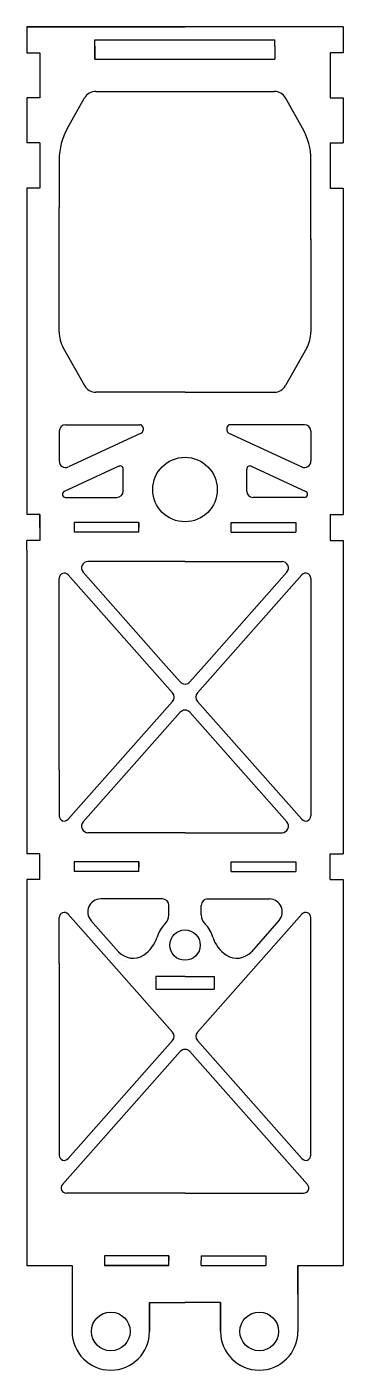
# Model space of a CAD drawing. Header units: millimetres. Extents: x 2392 to 2441, y 1154 to 1362.
import ezdxf

# ---------------------------------------------------------------- set-up
doc = ezdxf.new("R2010")
doc.units = ezdxf.units.MM
doc.layers.add('2mm碳板', color=1, linetype='Continuous')

msp = doc.modelspace()

# ---------------------------------------------------------------- linework, layer by layer
at = {"layer": '2mm碳板'}
for p, q in [((2391.53, 1362.44), (2391.53, 1358.44)), ((2391.53, 1362.44), (2391.53, 1358.44)), ((2440.53, 1362.44), (2391.53, 1362.44)), ((2391.53, 1362.44), (2416.03, 1362.44)), ((2440.53, 1362.44), (2440.53, 1358.44)), ((2402.06, 1359.44), (2402.06, 1360.44)), ((2402.06, 1360.44), (2429.94, 1360.44)), ((2429.94, 1359.44), (2429.94, 1360.44)), ((2391.53, 1358.44), (2393.03, 1358.44)), ((2391.53, 1358.44), (2393.53, 1358.44)), ((2393.53, 1358.44), (2393.53, 1351.44)), ((2393.53, 1358.44), (2393.53, 1351.44)), ((2402.06, 1359.44), (2402.06, 1357.44)), ((2402.06, 1357.44), (2402.06, 1359.44)), ((2429.94, 1359.44), (2429.94, 1357.44)), ((2440.53, 1358.44), (2438.53, 1358.44)), ((2438.53, 1358.44), (2438.53, 1351.44)), ((2402.06, 1357.44), (2429.94, 1357.44)), ((2402.2, 1352.44), (2416.03, 1352.44)), ((2416.03, 1352.44), (2429.86, 1352.44)), ((2393.53, 1351.44), (2391.53, 1351.44)), ((2391.53, 1351.44), (2391.53, 1349.94)), ((2391.53, 1349.94), (2391.53, 1344.44)), ((2397.81, 1346.72), (2400.45, 1351.42)), ((2434.24, 1346.72), (2431.6, 1351.42)), ((2438.53, 1351.44), (2440.53, 1351.44)), ((2440.53, 1351.44), (2440.53, 1344.44)), ((2393.53, 1344.44), (2391.53, 1344.44)), ((2393.53, 1344.44), (2393.53, 1337.44)), ((2438.53, 1344.44), (2440.53, 1344.44)), ((2438.53, 1344.44), (2438.53, 1337.44)), ((2396.53, 1341.82), (2396.53, 1334.44)), ((2435.53, 1329.44), (2435.53, 1341.82)), ((2391.53, 1337.44), (2391.53, 1288.34)), ((2393.53, 1337.44), (2391.53, 1337.44)), ((2438.53, 1337.44), (2440.53, 1337.44)), ((2440.53, 1337.44), (2440.53, 1286.84)), ((2396.53, 1329.56), (2396.53, 1334.44)), ((2435.53, 1329.56), (2435.53, 1334.44)), ((2396.53, 1315.12), (2396.53, 1329.56)), ((2435.53, 1329.56), (2435.53, 1315.12)), ((2397.17, 1312.67), (2400.45, 1306.83)), ((2434.88, 1312.67), (2431.6, 1306.83)), ((2416.03, 1305.81), (2402.2, 1305.81)), ((2416.03, 1305.81), (2429.86, 1305.81)), ((2396.53, 1299.76), (2396.53, 1295.14)), ((2397.53, 1300.76), (2409.03, 1300.76)), ((2409.24, 1299.45), (2397.95, 1294.24)), ((2409.53, 1300.26), (2409.53, 1299.9)), ((2422.53, 1300.26), (2422.53, 1299.9)), ((2422.82, 1299.45), (2434.11, 1294.24)), ((2434.53, 1300.76), (2423.03, 1300.76)), ((2435.53, 1299.76), (2435.53, 1295.14)), ((2405.75, 1294.33), (2397.32, 1290.43)), ((2406.46, 1290.48), (2406.46, 1293.87)), ((2425.59, 1290.48), (2425.59, 1293.87)), ((2426.3, 1294.33), (2434.74, 1290.43)), ((2397.53, 1289.48), (2405.46, 1289.48)), ((2434.53, 1289.48), (2426.59, 1289.48)), ((2391.53, 1288.34), (2391.53, 1286.84)), ((2393.53, 1286.84), (2391.53, 1286.84)), ((2393.53, 1286.84), (2393.53, 1282.84)), ((2393.53, 1284.84), (2393.53, 1286.84)), ((2398.87, 1285.59), (2398.87, 1284.09)), ((2408.87, 1285.59), (2398.87, 1285.59)), ((2408.87, 1284.84), (2408.87, 1285.59)), ((2408.87, 1284.84), (2408.87, 1285.59)), ((2408.87, 1285.59), (2408.87, 1284.84)), ((2408.87, 1284.09), (2408.87, 1284.84)), ((2423.18, 1284.84), (2423.18, 1285.59)), ((2423.18, 1284.84), (2423.18, 1285.59)), ((2423.18, 1285.59), (2433.18, 1285.59)), ((2423.18, 1284.09), (2423.18, 1284.84)), ((2433.18, 1285.59), (2433.18, 1284.09)), ((2438.53, 1286.84), (2438.53, 1282.84)), ((2438.53, 1286.84), (2440.53, 1286.84)), ((2393.53, 1282.84), (2391.53, 1282.84)), ((2391.53, 1281.34), (2391.53, 1282.84)), ((2408.87, 1284.09), (2398.87, 1284.09)), ((2423.18, 1284.09), (2433.18, 1284.09)), ((2438.53, 1282.84), (2440.53, 1282.84)), ((2440.53, 1282.84), (2440.53, 1239.69)), ((2391.53, 1281.34), (2391.53, 1251.47)), ((2416.03, 1279.56), (2400.98, 1279.56)), ((2416.03, 1279.56), (2431.07, 1279.56)), ((2396.53, 1247.24), (2396.53, 1276.96)), ((2397.93, 1277.49), (2414.1, 1259.2)), ((2400.24, 1277.9), (2412.28, 1264.28)), ((2434.13, 1277.49), (2417.95, 1259.2)), ((2431.82, 1277.9), (2419.77, 1264.28)), ((2435.53, 1276.96), (2435.53, 1240.12)), ((2412.28, 1264.28), (2413.13, 1263.33)), ((2419.77, 1264.28), (2418.93, 1263.33)), ((2413.13, 1263.33), (2415.28, 1260.9)), ((2416.77, 1260.9), (2418.93, 1263.33)), ((2414.1, 1257.88), (2397.93, 1239.59)), ((2417.95, 1257.88), (2434.13, 1239.59)), ((2415.28, 1256.18), (2400.24, 1239.18)), ((2416.77, 1256.18), (2431.82, 1239.18)), ((2391.53, 1251.47), (2391.53, 1234.24)), ((2396.53, 1247.24), (2396.53, 1240.12)), ((2440.53, 1239.69), (2440.53, 1234.24)), ((2416.03, 1237.52), (2400.98, 1237.52)), ((2416.03, 1237.52), (2431.07, 1237.52)), ((2393.53, 1234.24), (2391.53, 1234.24)), ((2393.53, 1230.24), (2393.53, 1234.24)), ((2398.87, 1232.99), (2398.87, 1231.49)), ((2408.87, 1232.99), (2398.87, 1232.99)), ((2408.87, 1232.24), (2408.87, 1232.99)), ((2408.87, 1232.24), (2408.87, 1232.99)), ((2408.87, 1232.99), (2408.87, 1232.24)), ((2423.18, 1232.24), (2423.18, 1232.99)), ((2423.18, 1232.24), (2423.18, 1232.99)), ((2423.18, 1232.99), (2433.18, 1232.99)), ((2433.18, 1232.99), (2433.18, 1231.49)), ((2438.53, 1230.24), (2438.53, 1234.24)), ((2438.53, 1234.24), (2440.53, 1234.24)), ((2408.87, 1231.49), (2398.87, 1231.49)), ((2408.87, 1231.49), (2408.87, 1232.24)), ((2423.18, 1231.49), (2423.18, 1232.24)), ((2423.18, 1231.49), (2433.18, 1231.49)), ((2391.53, 1230.24), (2391.53, 1204.44)), ((2393.53, 1230.24), (2391.53, 1230.24)), ((2438.53, 1230.24), (2440.53, 1230.24)), ((2440.53, 1230.24), (2440.53, 1204.44)), ((2412.53, 1227.24), (2402.96, 1227.24)), ((2419.53, 1227.24), (2429.1, 1227.24)), ((2397.93, 1224.89), (2414.1, 1206.6)), ((2413.53, 1224.78), (2413.53, 1226.24)), ((2434.13, 1224.89), (2417.95, 1206.6)), ((2418.53, 1224.78), (2418.53, 1226.24)), ((2396.53, 1217.24), (2396.53, 1224.36)), ((2401.46, 1223.91), (2405.74, 1219.07)), ((2430.59, 1223.91), (2426.31, 1219.07)), ((2435.53, 1187.52), (2435.53, 1224.36)), ((2396.53, 1217.24), (2396.53, 1187.52)), ((2406.9, 1217.74), (2406.92, 1217.74)), ((2416.03, 1215.24), (2411.53, 1215.24)), ((2411.53, 1215.24), (2411.53, 1213.24)), ((2416.03, 1215.24), (2420.53, 1215.24)), ((2420.53, 1215.24), (2420.53, 1213.24)), ((2411.53, 1213.24), (2420.53, 1213.24)), ((2391.53, 1204.44), (2391.53, 1170.44)), ((2414.1, 1205.28), (2397.93, 1186.99)), ((2417.95, 1205.28), (2434.13, 1186.99)), ((2440.53, 1204.44), (2440.53, 1170.44)), ((2415.28, 1203.58), (2397.04, 1182.97)), ((2416.77, 1203.58), (2435.01, 1182.97)), ((2416.03, 1181.64), (2397.64, 1181.64)), ((2416.03, 1181.64), (2434.41, 1181.64)), ((2391.53, 1170.44), (2398.53, 1170.44)), ((2398.53, 1170.44), (2398.53, 1160.2)), ((2403.53, 1171.94), (2403.53, 1170.44)), ((2413.53, 1171.94), (2403.53, 1171.94)), ((2413.53, 1170.44), (2403.53, 1170.44)), ((2403.53, 1170.44), (2413.53, 1170.44)), ((2413.53, 1171.19), (2413.53, 1171.94)), ((2413.53, 1171.19), (2413.53, 1171.94)), ((2413.53, 1171.94), (2413.53, 1171.19)), ((2413.53, 1170.44), (2413.53, 1171.19)), ((2418.53, 1171.94), (2428.53, 1171.94)), ((2418.53, 1171.94), (2418.53, 1171.19)), ((2418.53, 1170.44), (2418.53, 1171.19)), ((2418.53, 1170.44), (2428.53, 1170.44)), ((2418.53, 1170.44), (2428.53, 1170.44)), ((2428.53, 1171.94), (2428.53, 1170.44)), ((2433.53, 1170.44), (2440.53, 1170.44)), ((2433.53, 1165.96), (2433.53, 1170.44)), ((2433.53, 1170.44), (2433.53, 1160.2)), ((2410.53, 1164.68), (2410.53, 1160.2)), ((2410.53, 1160.2), (2410.53, 1164.68)), ((2410.53, 1164.68), (2416.03, 1164.68)), ((2421.53, 1164.68), (2416.03, 1164.68)), ((2421.53, 1164.68), (2421.53, 1160.2)), ((2421.53, 1160.2), (2421.53, 1164.68))]:
    msp.add_line(p, q, dxfattribs=at)
for centre, radius in [((2416.03, 1290.71), 5), ((2416.03, 1220.09), 2.35), ((2404.53, 1160.2), 3), ((2427.53, 1160.2), 3)]:
    msp.add_circle(centre, radius, dxfattribs=at)
for centre, radius, start, end in [((2402.2, 1350.44), 2, 90, 150.6422), ((2429.86, 1350.44), 2, 29.3578, 90), ((2406.53, 1341.82), 10, 150.6422, 180), ((2425.53, 1341.82), 10, 0, 29.3578), ((2401.53, 1315.12), 5, 180, 209.3578), ((2430.53, 1315.12), 5, 330.6422, 0), ((2402.2, 1307.81), 2, 209.3578, 270), ((2429.86, 1307.81), 2, 270, 330.6422), ((2397.53, 1299.76), 1, 90, 180), ((2409.03, 1300.26), 0.5, 0, 90), ((2409.03, 1299.9), 0.5, 294.7752, 0), ((2423.03, 1300.26), 0.5, 90, 180), ((2423.03, 1299.9), 0.5, 180, 245.2248), ((2434.53, 1299.76), 1, 0, 90), ((2397.53, 1295.14), 1, 180, 294.7752), ((2405.96, 1293.87), 0.5, 0, 114.7751), ((2426.09, 1293.87), 0.5, 65.2249, 180), ((2434.53, 1295.14), 1, 245.2248, 0), ((2397.53, 1289.98), 0.5, 114.7751, 270), ((2405.46, 1290.48), 1, 270, 0), ((2426.59, 1290.48), 1, 180, 270), ((2434.53, 1289.98), 0.5, 270, 65.2249), ((2400.98, 1278.56), 1, 90, 221.5016), ((2431.07, 1278.56), 1, 318.4984, 90), ((2397.33, 1276.96), 0.8, 41.5016, 180), ((2434.73, 1276.96), 0.8, 360, 138.4984), ((2416.03, 1261.56), 1, 221.5016, 318.4984), ((2413.36, 1258.54), 1, 318.4984, 41.5016), ((2418.7, 1258.54), 1, 138.4984, 221.5016), ((2416.03, 1255.52), 1, 41.5016, 138.4984), ((2397.33, 1240.12), 0.8, 180, 318.4984), ((2400.98, 1238.52), 1, 138.4984, 270), ((2431.07, 1238.52), 1, 270, 41.5016), ((2434.73, 1240.12), 0.8, 221.5016, 0), ((2402.96, 1225.24), 2, 90, 221.5016), ((2412.53, 1226.24), 1, 0, 90), ((2419.53, 1226.24), 1, 90, 180), ((2429.1, 1225.24), 2, 318.4984, 90), ((2397.33, 1224.36), 0.8, 41.5016, 180), ((2411.53, 1224.78), 2, 313.8131, 0), ((2420.53, 1224.78), 2, 180, 226.1869), ((2434.73, 1224.36), 0.8, 0, 138.4984), ((2416.03, 1220.09), 4.5, 133.8131, 163.8026), ((2416.03, 1220.09), 4.5, 16.1974, 46.1869), ((2406.9, 1222.74), 5, 302.8905, 343.8026), ((2425.15, 1222.74), 5, 196.1974, 237.1095), ((2407.99, 1221.06), 3, 221.5016, 302.8905), ((2424.06, 1221.06), 3, 237.1095, 318.4984), ((2413.36, 1205.94), 1, 318.4984, 41.5016), ((2418.7, 1205.94), 1, 138.4984, 221.5016), ((2416.03, 1202.92), 1, 41.5016, 138.4984), ((2397.33, 1187.52), 0.8, 180, 318.4984), ((2434.73, 1187.52), 0.8, 221.5016, 0), ((2397.64, 1182.44), 0.8, 138.4984, 270), ((2434.41, 1182.44), 0.8, 270, 41.5016), ((2404.53, 1160.2), 6, 180, 0), ((2427.53, 1160.2), 6, 180, 0)]:
    msp.add_arc(centre, radius, start, end, dxfattribs=at)

doc.saveas('drawing.dxf')
